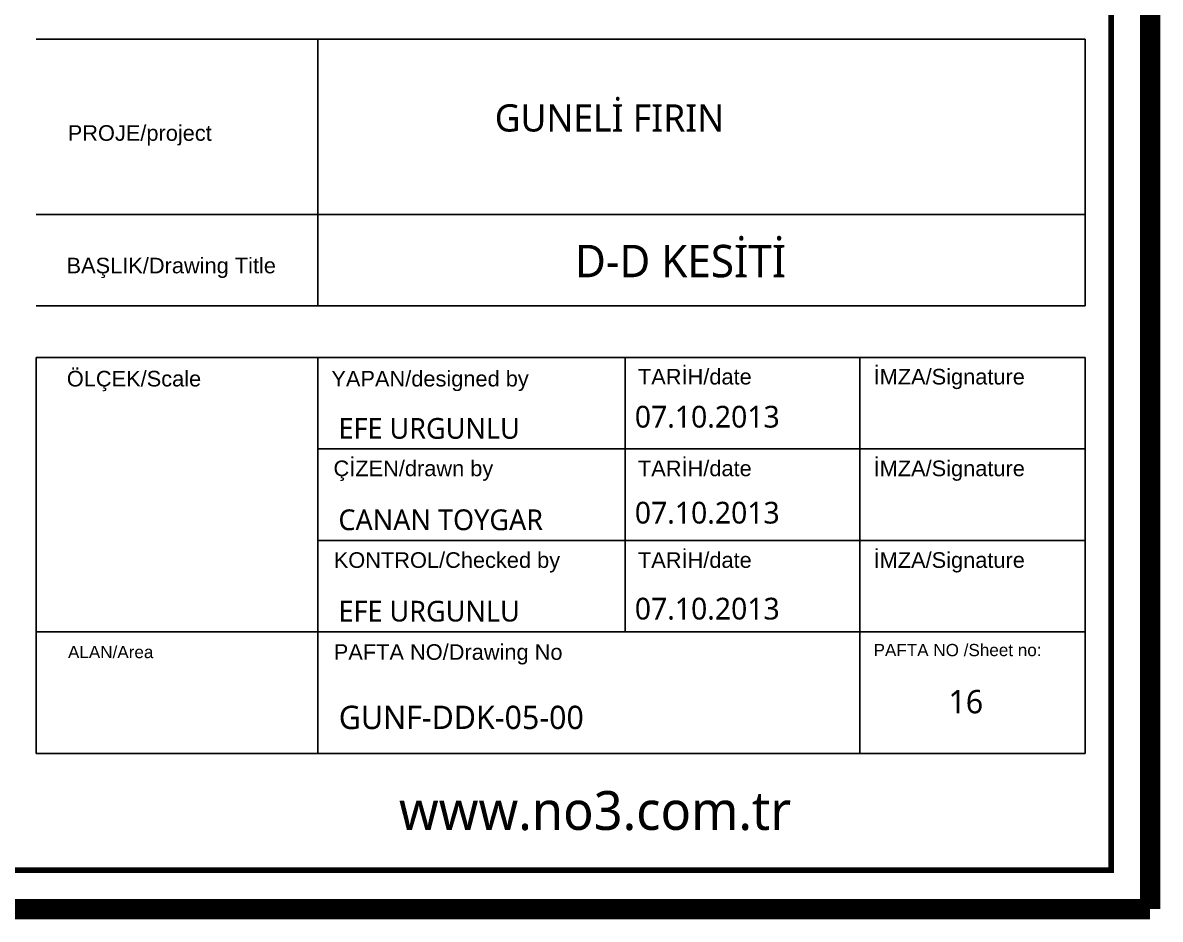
# Model space of a CAD drawing. Header units: millimetres. Extents: x 54215 to 67697, y 23496 to 56611.
# Drawn here: x 58050 to 58467.7, y 37143.7 to 37472.9 of the extents above; entities that cross this region are included whole.
import ezdxf
from ezdxf.enums import TextEntityAlignment as Align

# ---------------------------------------------------------------- set-up
doc = ezdxf.new("R2010")
doc.units = ezdxf.units.MM
doc.layers.add('no3_lejand', color=255, linetype='Continuous', lineweight=13)
doc.layers.add('t_yazı', color=154, linetype='Continuous', lineweight=25)
doc.styles.add('ARIALT', font='arial.ttf', dxfattribs={"height": 10})
doc.styles.get("Standard").update_dxf_attribs({"font": 'arial.ttf'})

msp = doc.modelspace()

# ---------------------------------------------------------------- linework, layer by layer
at = {"color": 250}
for p, q in [((58440.192, 37466.771), (58054.934, 37466.771)), ((58158.383, 37368.946), (58158.383, 37466.771)), ((58440.192, 37466.771), (58440.192, 37368.946)), ((58054.934, 37402.497), (58440.192, 37402.497)), ((58440.192, 37368.946), (58054.934, 37368.946)), ((58054.934, 37349.921), (58054.934, 37204.533)), ((58440.192, 37349.921), (58054.934, 37349.921)), ((58054.934, 37349.921), (58440.192, 37349.921)), ((58158.383, 37349.921), (58158.383, 37204.533)), ((58271.182, 37349.921), (58271.182, 37249.268)), ((58357.439, 37349.921), (58357.439, 37204.533)), ((58440.192, 37349.921), (58440.192, 37204.533)), ((58440.192, 37316.37), (58158.383, 37316.37)), ((58158.383, 37282.819), (58440.192, 37282.819)), ((58440.192, 37249.268), (58054.934, 37249.268)), ((58054.934, 37204.533), (58440.192, 37204.533)), ((58440.192, 37204.533), (58054.934, 37204.533))]:
    msp.add_line(p, q, dxfattribs=at)
at = {"color": 252, "const_width": 2.031}
msp.add_lwpolyline([(58449.655, 37776.191, -0.4142136), (58440.109, 37766.645), (58079.769, 37766.645, 0.4142136), (58055.905, 37742.782), (58055.905, 37510.83, 0.4142136), (58079.769, 37486.967), (58440.109, 37486.967, -0.4142136), (58449.655, 37477.421), (58449.655, 37161.776), (56224.979, 37161.776), (56224.979, 38281.14), (58449.655, 38281.14), (58449.655, 37776.191)], format="xyb", dxfattribs=at)
at = {"layer": 'no3_lejand', "color": 1, "const_width": 7.466}
msp.add_lwpolyline([(58463.973, 37147.458), (56210.661, 37147.458), (56210.661, 38295.458), (58463.973, 38295.458), (58463.973, 37776.191, -0.4142136), (58440.109, 37752.327), (58079.769, 37752.327, 0.4142136), (58070.223, 37742.782), (58070.223, 37510.83, 0.4142136), (58079.769, 37501.285), (58440.109, 37501.285, -0.4142136), (58463.973, 37477.421), (58463.973, 37147.458)], format="xyb", dxfattribs=at)

# ---------------------------------------------------------------- texts
at = {"color": 7}
for s, insert, char_height, width, attachment_point in [('{\\fLucida Sans Unicode|b0|i0|c162|p34;GUNELİ FIRIN}', (58265.431, 37437.844, 0), 9.99, 250.24294, 5), ('{\\fLucida Sans Unicode|b0|i0|c162|p34;D-D KESİTİ}', (58291.556, 37385.284), 11.90258, 221.73465, 5), ('{\\fLucida Sans Unicode|b0|i0|c162|p34;07.10.2013}', (58274.743, 37328.145), 7.992, 305.67367, 4), ('{\\fLucida Sans Unicode|b0|i0|c162|p34;EFE URGUNLU}', (58165.91, 37323.874), 7.61003, 291.06434, 4), ('{\\fLucida Sans Unicode|b0|i0|c162|p34;07.10.2013}', (58274.743, 37292.91), 7.992, 305.67367, 4), ('{\\fLucida Sans Unicode|b0|i0|c162|p34;CANAN TOYGAR }', (58165.89, 37290.323), 7.61003, 291.06434, 4), ('{\\fLucida Sans Unicode|b0|i0|c162|p34;EFE URGUNLU}', (58165.91, 37256.772), 7.61003, 291.06434, 4), ('{\\fLucida Sans Unicode|b0|i0|c162|p34;07.10.2013}', (58274.743, 37257.675), 7.992, 305.67367, 4), ('{\\fLucida Sans Unicode|b0|i0|c162|p34;16}', (58389.919, 37223.543), 8.56129, 291.06434, 4), ('{\\fLucida Sans Unicode|b0|i0|c162|p34;GUNF-DDK-05-00}', (58166.013, 37217.773), 8.56129, 291.06434, 4), ('{\\fLucida Sans Unicode|b0|i0|c162|p34;www.no3.com.tr}', (58260.136, 37183.518), 14.26881, 221.73465, 5)]:
    msp.add_mtext(s, dxfattribs=dict(at, insert=insert, char_height=char_height, width=width, attachment_point=attachment_point))
at = {"layer": 't_yazı', "linetype": 'Continuous', "style": 'ARIALT'}
msp.add_text('ALAN/Area', height=4.488, dxfattribs=at).set_placement((58082.26, 37241.828), align=Align.MIDDLE_CENTER)
at = {"layer": 't_yazı', "style": 'ARIALT'}
msp.add_text('PAFTA NO/Drawing No', height=5.72609, dxfattribs=at).set_placement((58206.188, 37241.828), align=Align.MIDDLE_CENTER)
for s, insert, char_height, width, attachment_point in [('PROJE/project', (58092.925, 37435.242), 5.72609, 106.50483, 2), ('BAŞLIK/Drawing Title', (58104.5, 37386.588), 5.72609, 106.50483, 2), ('TARİH/date', (58275.892, 37345.778), 5.7261, 43.55768, 1), ('İMZA/Signature', (58362.43, 37345.778), 5.72609, 43.55768, 1), ('ÖLÇEK/Scale', (58090.819, 37345.053), 5.72609, 38.68086, 2), ('YAPAN/designed by', (58199.544, 37345.053), 5.72609, 106.50483, 2), ('ÇİZEN/drawn by', (58193.417, 37312.118), 5.72609, 106.50483, 2), ('TARİH/date', (58275.892, 37312.118), 5.7261, 43.55768, 1), ('İMZA/Signature', (58362.43, 37312.118), 5.72609, 43.55768, 1), ('TARİH/date', (58275.892, 37278.457), 5.7261, 43.55768, 1), ('İMZA/Signature', (58362.43, 37278.457), 5.72609, 43.55768, 1), ('KONTROL/Checked by', (58164.182, 37278.457), 5.72609, 95.68179, 1)]:
    msp.add_mtext(s, dxfattribs=dict(at, insert=insert, char_height=char_height, width=width, attachment_point=attachment_point))
at = {"layer": 't_yazı', "linetype": 'Continuous', "insert": (58362.43, 37244.797), "char_height": 4.48802, "width": 107.49716, "attachment_point": 1, "style": 'ARIALT'}
msp.add_mtext('PAFTA NO /Sheet no:', dxfattribs=at)

doc.saveas('drawing.dxf')
